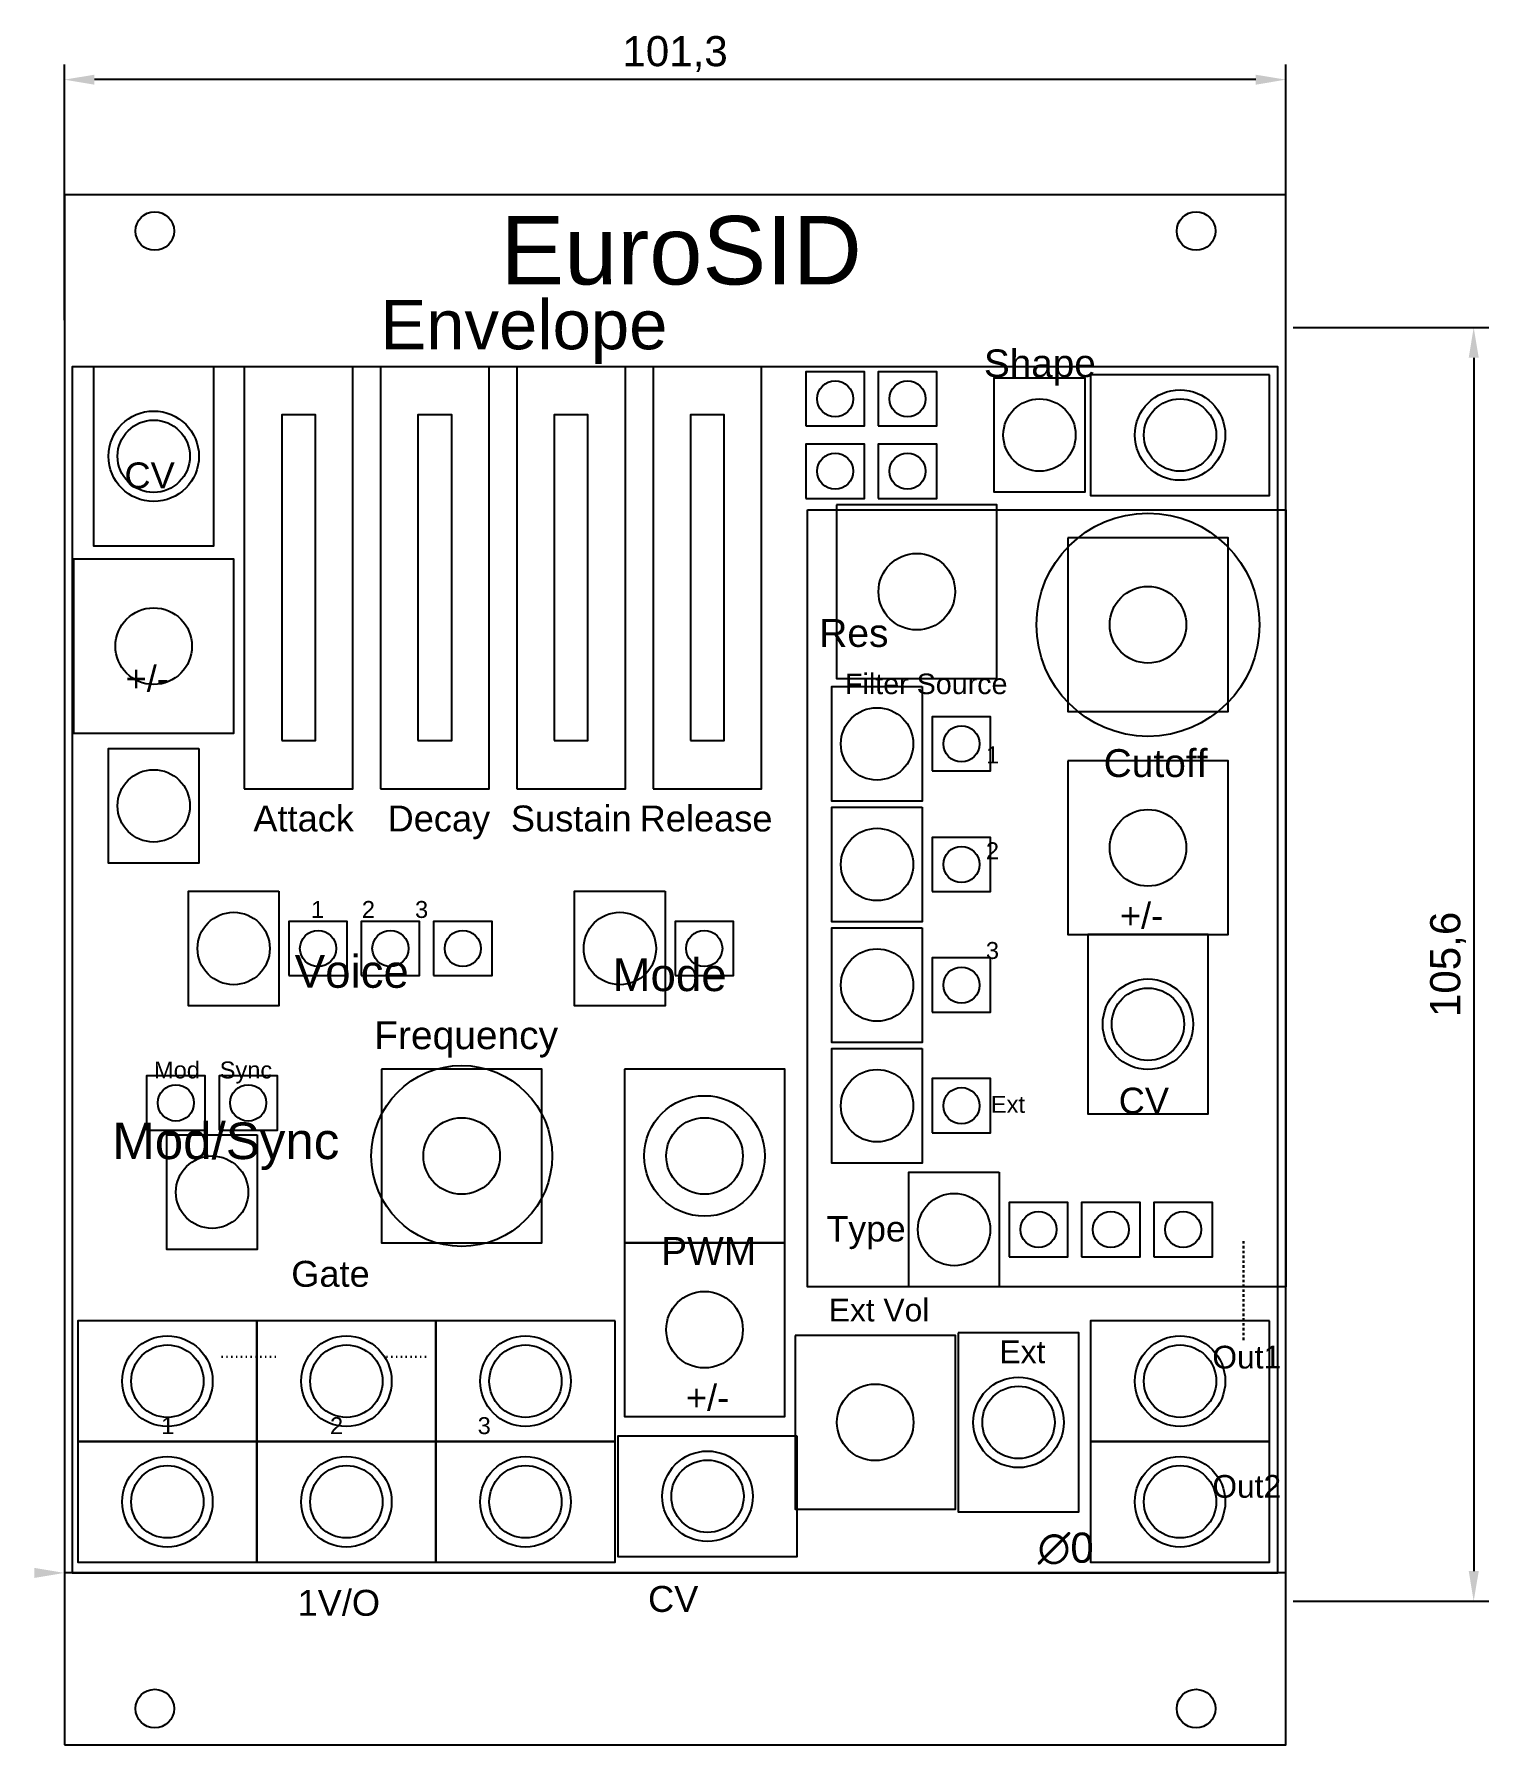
# Model space of a CAD drawing. Header units: millimetres. Extents: x -2 to 118, y -11 to 131.
import ezdxf

# ---------------------------------------------------------------- set-up
doc = ezdxf.new("R2010")
doc.units = ezdxf.units.MM
doc.linetypes.add('ACAD_ISO07W100', pattern=[3, 0, -3])
doc.layers.add('Dashed Lines', color=7, linetype='ACAD_ISO07W100', lineweight=30)
for name, color, linetype in [('Mounts', 4, 'Continuous'), ('Panel Outline', 6, 'Continuous'), ('PCB Component Size', 1, 'Continuous'), ('PCB Outline', 2, 'Continuous'), ('Text', 7, 'Continuous')]:
    doc.layers.add(name, color=color, linetype=linetype)
doc.styles.get("Standard").update_dxf_attribs({"font": 'Arial.ttf'})
doc.dimstyles.new('ISO-25', dxfattribs={"dimtxt": 2.5, "dimasz": 2.5, "dimexe": 1.25, "dimexo": 0.625, "dimtad": 1, "dimtxsty": 'Standard', "dimcen": 2.5, "dimadec": 0, "dimazin": 0, "dimtfac": 1, "dimtmove": 0, "dimatfit": 3, "dimfxl": 1, "dimarcsym": 0})

# ---------------------------------------------------------------- blocks, each defined once
blk = doc.blocks.new('*D2')
at = {"layer": 'Defpoints', "color": 0, "ltscale": 0.1, "transparency": 16777216}
for p in [(0, 127.05), (0, 106.5), (101.3, 106.5)]:
    blk.add_point(p, dxfattribs=at)
at = {"layer": 'Text', "color": 0, "lineweight": -2, "ltscale": 0.1, "transparency": 16777216}
for p, q in [((0, 107.12), (0, 128.3)), ((101.3, 107.12), (101.3, 128.3)), ((98.8, 127.05), (2.5, 127.05))]:
    blk.add_line(p, q, dxfattribs=at)
at = {"layer": 'Text', "color": 0, "ltscale": 0.1, "transparency": 16777216}
for points in [[(2.5, 127.46), (2.5, 126.63), (0, 127.05)], [(98.8, 127.46), (98.8, 126.63), (101.3, 127.05)]]:
    blk.add_solid(points, dxfattribs=at)
at = {"layer": 'Text', "color": 0, "ltscale": 0.1, "transparency": 16777216, "insert": (50.65, 129.18), "char_height": 2.5, "attachment_point": 5}
blk.add_mtext('101,3', dxfattribs=at)
blk = doc.blocks.new('*D3')
at = {"layer": 'Defpoints', "color": 0, "ltscale": 0.1, "transparency": 16777216}
blk.add_point((0, 3.25), dxfattribs=at)
blk.add_point((0, 3.25), dxfattribs=at)
at = {"layer": 'Text', "color": 0, "lineweight": -2, "ltscale": 0.1, "transparency": 16777216}
blk.add_line((85.84, 3.25), (2.5, 3.25), dxfattribs=at)
at = {"layer": 'Text', "color": 0, "ltscale": 0.1, "transparency": 16777216}
blk.add_solid([(-2.5, 3.67), (-2.5, 2.83), (0, 3.25)], dxfattribs=at)
at = {"layer": 'Text', "color": 0, "ltscale": 0.1, "transparency": 16777216, "insert": (83.05, 5.26), "char_height": 2.5, "attachment_point": 5}
blk.add_mtext('∅0', dxfattribs=at)
blk = doc.blocks.new('*D4')
at = {"layer": 'Defpoints', "color": 0, "ltscale": 0.1, "transparency": 16777216}
for p in [(101.3, 106.5), (101.3, 0.9), (116.88, 0.9)]:
    blk.add_point(p, dxfattribs=at)
at = {"layer": 'Text', "color": 0, "lineweight": -2, "ltscale": 0.1, "transparency": 16777216}
for p, q in [((101.92, 106.5), (118.13, 106.5)), ((116.88, 104), (116.88, 3.4)), ((101.92, 0.9), (118.13, 0.9))]:
    blk.add_line(p, q, dxfattribs=at)
at = {"layer": 'Text', "color": 0, "ltscale": 0.1, "transparency": 16777216}
for points in [[(116.47, 104), (117.3, 104), (116.88, 106.5)], [(116.47, 3.4), (117.3, 3.4), (116.88, 0.9)]]:
    blk.add_solid(points, dxfattribs=at)
at = {"layer": 'Text', "color": 0, "ltscale": 0.1, "transparency": 16777216, "insert": (114.75, 53.7), "char_height": 2.5, "attachment_point": 5, "rotation": 90}
blk.add_mtext('105,6', dxfattribs=at)

msp = doc.modelspace()

# ---------------------------------------------------------------- linework, layer by layer
at = {"layer": 'Dashed Lines', "ltscale": 0.1}
for p, q in [((97.796, 30.757), (97.796, 22.549)), ((97.796, 22.549), (97.796, 30.757)), ((13.044, 21.153), (17.706, 21.153)), ((26.706, 21.153), (30.284, 21.153))]:
    msp.add_line(p, q, dxfattribs=at)
at = {"layer": 'Mounts'}
for centre, radius in [((92.527, 97.587), 3.75), ((7.41, 95.825), 3.75), ((89.868, 81.857), 9.25), ((89.868, 48.739), 3.75), ((32.955, 37.815), 7.5), ((53.094, 37.815), 5), ((8.544, 19.147), 3.75), ((23.394, 19.147), 3.75), ((38.244, 19.147), 3.75), ((92.527, 19.147), 3.75), ((79.133, 15.732), 3.75), ((8.544, 9.147), 3.75), ((23.394, 9.147), 3.75), ((38.244, 9.147), 3.75), ((53.34, 9.6), 3.75), ((92.527, 9.147), 3.75)]:
    msp.add_circle(centre, radius, dxfattribs=at)
at = {"layer": 'Panel Outline'}
msp.add_lwpolyline([(0, -11), (101.3, -11), (101.3, 117.5), (0, 117.5)], close=True, dxfattribs=at)
at = {"layer": 'Panel Outline', "ltscale": 0.1}
for points in [[(18.025, 72.25), (20.825, 72.25), (20.825, 99.25), (18.025, 99.25)], [(29.325, 72.25), (32.125, 72.25), (32.125, 99.25), (29.325, 99.25)], [(40.625, 72.25), (43.425, 72.25), (43.425, 99.25), (40.625, 99.25)], [(51.925, 72.25), (54.725, 72.25), (54.725, 99.25), (51.925, 99.25)]]:
    msp.add_lwpolyline(points, close=True, dxfattribs=at)
at = {"layer": 'Panel Outline'}
for centre, radius in [((7.5, 114.5), 1.6), ((93.86, 114.5), 1.6), ((63.925, 100.587), 1.5), ((69.925, 100.587), 1.5), ((80.871, 97.587), 3), ((92.527, 97.587), 3), ((7.41, 95.825), 3), ((63.925, 94.587), 1.5), ((69.925, 94.587), 1.5), ((70.695, 84.599), 3.175), ((89.868, 81.857), 3.175), ((7.41, 80.083), 3.175), ((67.397, 71.983), 3), ((74.397, 71.983), 1.5), ((7.41, 66.842), 3), ((89.868, 63.364), 3.175), ((67.397, 61.983), 3), ((74.397, 61.983), 1.5), ((14.042, 55.016), 3), ((46.071, 55.016), 3), ((21.042, 55.016), 1.5), ((27.042, 55.016), 1.5), ((33.042, 55.016), 1.5), ((53.071, 55.016), 1.5), ((67.397, 51.983), 3), ((74.397, 51.983), 1.5), ((89.868, 48.739), 3), ((67.397, 41.983), 3), ((9.251, 42.211), 1.5), ((15.251, 42.211), 1.5), ((74.397, 41.983), 1.5), ((32.955, 37.815), 3.175), ((53.094, 37.815), 3.175), ((12.251, 34.815), 3), ((73.79, 31.718), 3), ((80.79, 31.718), 1.5), ((86.79, 31.718), 1.5), ((92.79, 31.718), 1.5), ((53.094, 23.415), 3.175), ((8.544, 19.147), 3), ((23.394, 19.147), 3), ((38.244, 19.147), 3), ((92.527, 19.147), 3), ((67.249, 15.732), 3.175), ((79.133, 15.732), 3), ((8.544, 9.147), 3), ((23.394, 9.147), 3), ((38.244, 9.147), 3), ((53.34, 9.6), 3), ((92.527, 9.147), 3), ((7.5, -8), 1.6), ((93.86, -8), 1.6)]:
    msp.add_circle(centre, radius, dxfattribs=at)
at = {"layer": 'PCB Component Size', "ltscale": 0.1}
for points in [[(2.41, 103.25), (2.41, 88.4), (12.41, 88.4), (12.41, 103.25)], [(14.925, 68.25), (23.925, 68.25), (23.925, 103.25), (14.925, 103.25)], [(26.225, 68.25), (35.225, 68.25), (35.225, 103.25), (26.225, 103.25)], [(37.525, 68.25), (46.525, 68.25), (46.525, 103.25), (37.525, 103.25)], [(48.825, 68.25), (57.825, 68.25), (57.825, 103.25), (48.825, 103.25)], [(61.5, 98.337), (66.35, 98.337), (66.35, 102.837), (61.5, 102.837)], [(67.5, 98.337), (72.35, 98.337), (72.35, 102.837), (67.5, 102.837)], [(84.621, 102.337), (84.621, 92.837), (77.121, 92.837), (77.121, 102.337)], [(99.952, 102.587), (85.102, 102.587), (85.102, 92.587), (99.952, 92.587)], [(61.5, 92.337), (66.35, 92.337), (66.35, 96.837), (61.5, 96.837)], [(67.5, 92.337), (72.35, 92.337), (72.35, 96.837), (67.5, 96.837)], [(64.045, 91.799), (64.045, 77.399), (77.345, 77.399), (77.345, 91.799)], [(83.218, 89.057), (83.218, 74.657), (96.518, 74.657), (96.518, 89.057)], [(0.76, 87.283), (0.76, 72.883), (14.06, 72.883), (14.06, 87.283)], [(71.147, 76.733), (71.147, 67.233), (63.647, 67.233), (63.647, 76.733)], [(71.972, 69.733), (76.822, 69.733), (76.822, 74.233), (71.972, 74.233)], [(11.16, 71.592), (11.16, 62.092), (3.66, 62.092), (3.66, 71.592)], [(83.218, 70.564), (83.218, 56.164), (96.518, 56.164), (96.518, 70.564)], [(71.147, 66.733), (71.147, 57.233), (63.647, 57.233), (63.647, 66.733)], [(71.972, 59.733), (76.822, 59.733), (76.822, 64.233), (71.972, 64.233)], [(17.792, 59.766), (17.792, 50.266), (10.292, 50.266), (10.292, 59.766)], [(49.821, 59.766), (49.821, 50.266), (42.321, 50.266), (42.321, 59.766)], [(18.617, 52.766), (23.467, 52.766), (23.467, 57.266), (18.617, 57.266)], [(24.617, 52.766), (29.467, 52.766), (29.467, 57.266), (24.617, 57.266)], [(30.617, 52.766), (35.467, 52.766), (35.467, 57.266), (30.617, 57.266)], [(50.646, 52.766), (55.496, 52.766), (55.496, 57.266), (50.646, 57.266)], [(71.147, 56.733), (71.147, 47.233), (63.647, 47.233), (63.647, 56.733)], [(84.868, 56.164), (84.868, 41.314), (94.868, 41.314), (94.868, 56.164)], [(71.972, 49.733), (76.822, 49.733), (76.822, 54.233), (71.972, 54.233)], [(71.147, 46.733), (71.147, 37.233), (63.647, 37.233), (63.647, 46.733)], [(6.826, 39.961), (11.676, 39.961), (11.676, 44.461), (6.826, 44.461)], [(12.826, 39.961), (17.676, 39.961), (17.676, 44.461), (12.826, 44.461)], [(26.305, 45.015), (26.305, 30.615), (39.605, 30.615), (39.605, 45.015)], [(46.444, 45.015), (46.444, 30.615), (59.744, 30.615), (59.744, 45.015)], [(71.972, 39.733), (76.822, 39.733), (76.822, 44.233), (71.972, 44.233)], [(16.001, 39.565), (16.001, 30.065), (8.501, 30.065), (8.501, 39.565)], [(77.54, 36.468), (77.54, 26.968), (70.04, 26.968), (70.04, 36.468)], [(78.365, 29.468), (83.215, 29.468), (83.215, 33.968), (78.365, 33.968)], [(84.365, 29.468), (89.215, 29.468), (89.215, 33.968), (84.365, 33.968)], [(90.365, 29.468), (95.215, 29.468), (95.215, 33.968), (90.365, 33.968)], [(46.444, 30.615), (46.444, 16.215), (59.744, 16.215), (59.744, 30.615)], [(15.969, 24.147), (1.119, 24.147), (1.119, 14.147), (15.969, 14.147)], [(30.819, 24.147), (15.969, 24.147), (15.969, 14.147), (30.819, 14.147)], [(45.669, 24.147), (30.819, 24.147), (30.819, 14.147), (45.669, 14.147)], [(99.952, 24.147), (85.102, 24.147), (85.102, 14.147), (99.952, 14.147)], [(60.599, 22.932), (60.599, 8.532), (73.899, 8.532), (73.899, 22.932)], [(74.133, 23.157), (74.133, 8.307), (84.133, 8.307), (84.133, 23.157)], [(60.765, 14.6), (45.915, 14.6), (45.915, 4.6), (60.765, 4.6)], [(15.969, 14.147), (1.119, 14.147), (1.119, 4.147), (15.969, 4.147)], [(30.819, 14.147), (15.969, 14.147), (15.969, 4.147), (30.819, 4.147)], [(45.669, 14.147), (30.819, 14.147), (30.819, 4.147), (45.669, 4.147)], [(99.952, 14.147), (85.102, 14.147), (85.102, 4.147), (99.952, 4.147)]]:
    msp.add_lwpolyline(points, close=True, dxfattribs=at)
at = {"layer": 'PCB Outline'}
msp.add_line((101.3, 3.25), (0, 3.25), dxfattribs=at)
at = {"layer": 'PCB Outline', "ltscale": 0.1}
msp.add_lwpolyline([(0.65, 3.25), (100.65, 3.25), (100.65, 103.25), (0.65, 103.25)], close=True, dxfattribs=at)
at = {"layer": 'Text'}
msp.add_lwpolyline([(61.631, 91.386), (101.3, 91.386), (101.3, 26.981), (61.631, 26.981)], close=True, dxfattribs=at)

# ---------------------------------------------------------------- texts
at = {"layer": 'Dashed Lines'}
msp.add_text('EuroSID', height=5.6763, dxfattribs=at).set_placement((36.17, 110.07))
at = {"layer": 'Text', "ltscale": 0.1}
for s, height, p in [('Envelope', 4.0881, (26.205, 104.698)), ('Mod/Sync', 3.0319, (3.974, 37.558)), ('Type', 2.1132, (63.216, 30.725))]:
    msp.add_text(s, height=height, dxfattribs=at).set_placement(p)
at = {"layer": 'Text'}
for s, height, p in [('Shape', 2.297, (76.267, 102.385)), ('CV', 2.1499, (4.985, 93.164)), ('Res', 2.3105, (62.609, 80.02)), ('+/-', 2.1499, (5.082, 76.321)), ('Filter Source', 1.70184, (64.744, 76.108)), ('1', 1.404, (76.441, 70.366)), ('Cutoff', 2.3105, (86.192, 69.233)), ('Attack', 2.1499, (15.673, 64.72)), ('Decay', 2.1499, (26.805, 64.72)), ('Sustain', 2.1499, (37.032, 64.72)), ('Release', 2.1499, (47.711, 64.72)), ('2', 1.404, (76.427, 62.414)), ('1', 1.404, (20.454, 57.55)), ('2', 1.404, (24.672, 57.55)), ('3', 1.404, (29.082, 57.55)), ('+/-', 2.1499, (87.541, 56.664)), ('3', 1.404, (76.427, 54.15)), ('Voice', 2.7093, (19.107, 51.76)), ('Mode', 2.7093, (45.461, 51.486)), ('Frequency', 2.3105, (25.698, 46.673)), ('Mod', 1.4037, (7.431, 44.244)), ('Sync', 1.4037, (12.882, 44.244)), ('Ext', 1.4037, (76.838, 41.393)), ('CV', 2.1499, (87.443, 41.328)), ('PWM', 2.3105, (49.492, 28.787)), ('Gate', 2.1499, (18.818, 26.971)), ('Ext Vol', 1.8842, (63.397, 24.102)), ('Ext', 1.8842, (77.556, 20.636)), ('Out1', 1.8842, (95.206, 20.197)), ('+/-', 2.1499, (51.549, 16.715)), ('1', 1.404, (8.031, 14.757)), ('2', 1.404, (22.028, 14.757)), ('3', 1.404, (34.276, 14.757)), ('Out2', 1.8842, (95.206, 9.483)), ('1V/O', 2.1499, (19.338, -0.305)), ('CV', 2.1499, (48.408, 0.018))]:
    msp.add_text(s, height=height, dxfattribs=at).set_placement(p)

# ---------------------------------------------------------------- dimensions: what is measured, and where the dimension line sits
at = {"layer": 'Text', "ltscale": 0.1}
dim = msp.add_linear_dim(base=(0, 127.046), p1=(101.3, 106.5), p2=(0, 106.5), dimstyle='ISO-25', dxfattribs=at)
dim.commit()
dim.dimension.update_dxf_attribs({"geometry": '*D2', "text_midpoint": (50.65, 129.177)})
dim = msp.add_linear_dim(base=(116.884, 0.897), p1=(101.3, 106.5), p2=(101.3, 0.897), angle=90, dimstyle='ISO-25', dxfattribs=at)
dim.commit()
dim.dimension.update_dxf_attribs({"geometry": '*D4', "text_midpoint": (114.753, 53.698)})
dim = msp.add_diameter_dim_2p(p1=(0, 3.25), p2=(0, 3.25), dimstyle='ISO-25', dxfattribs=at)
dim.commit()
dim.dimension.update_dxf_attribs({"geometry": '*D3', "text_midpoint": (83.049531605, 3.25), "dimtype": 163})

doc.saveas('drawing.dxf')
